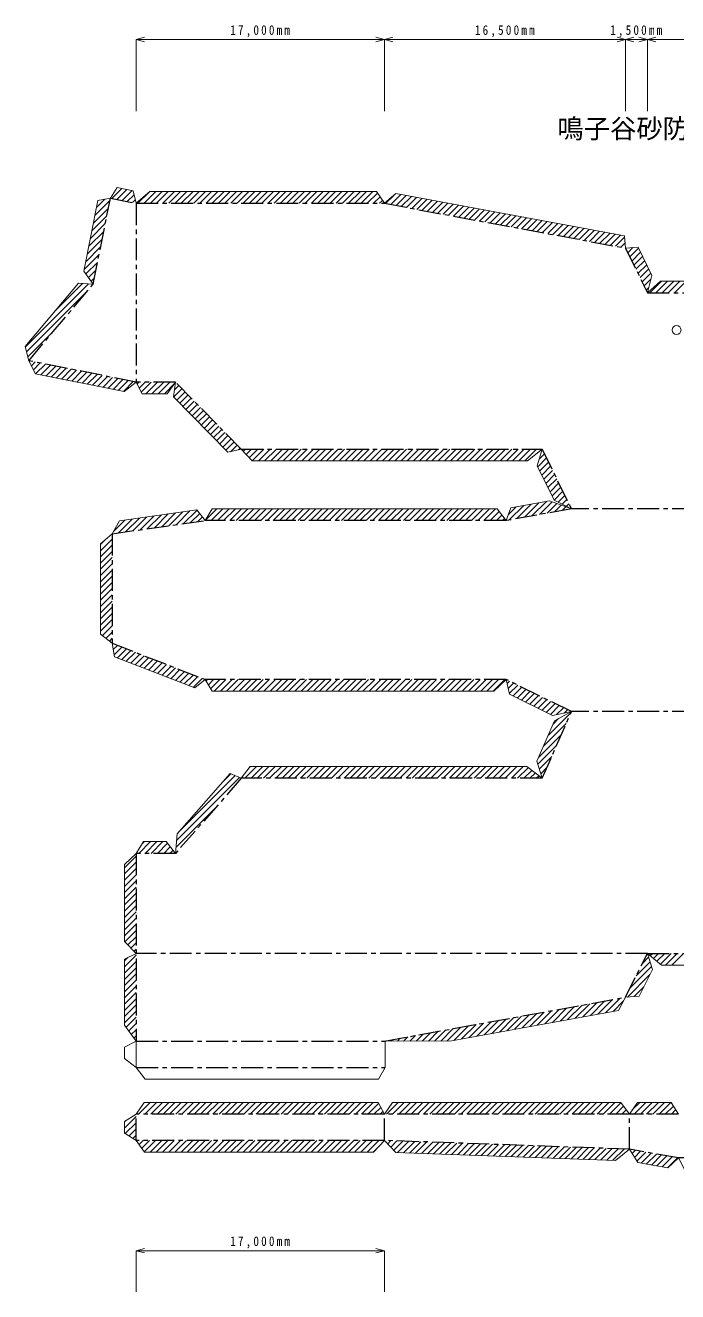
# Model space of a CAD drawing. Units: millimetres at full size, sheet at 1:300. Extents: x -1911260 to 408766, y -45196 to 976532.
# Drawn here: x -50644 to -5986, y 125216 to 211875 of the extents above; entities that cross this region are included whole.
import ezdxf
from ezdxf.enums import TextEntityAlignment as Align

# ---------------------------------------------------------------- set-up
doc = ezdxf.new("R2010")
doc.units = ezdxf.units.MM
doc.header["$LTSCALE"] = 300
doc.linetypes.add('CHAIN1', pattern=[8, 5, -1, 1, -1])
doc.linetypes.add('DASHED1', pattern=[1.8, 1.2, -0.6])
for name, color, linetype in [('0-2_本体補助', 7, 'Continuous'), ('0-4_谷折り', 2, 'CHAIN1'), ('0-7_ハッチ', 7, 'Continuous')]:
    doc.layers.add(name, color=color, linetype=linetype)
for name, color, linetype, lineweight in [('0-3_ハッチ補助', 4, 'Continuous', 5), ('0-5_切り取り', 4, 'Continuous', 5), ('0-A_文字', 2, 'DASHED1', 5)]:
    doc.layers.add(name, color=color, linetype=linetype, lineweight=lineweight)
doc.styles.add('ＭＳ ゴシック', font='')
doc.styles.get('ＭＳ ゴシック').set_extended_font_data('MS Gothic')

msp = doc.modelspace()

# ---------------------------------------------------------------- linework, layer by layer
at = {"layer": '0-3_ハッチ補助'}
for p, q in [((-43058.5, 210903.2), (-42479, 211058.5)), ((-43058.5, 210903.2), (-26058.5, 210903.2)), ((-43058.5, 210903.2), (-42479, 210747.9)), ((-43058.5, 210903.2), (-43058.5, 206000.9)), ((-26058.5, 210903.2), (-26638.1, 211058.5)), ((-26058.5, 210903.2), (-26638.1, 210747.9)), ((-26058.5, 210903.2), (-25479, 211058.5)), ((-26058.5, 210903.2), (-26058.5, 206000.9)), ((-26058.5, 210903.2), (-9558.5, 210903.2)), ((-26058.5, 210903.2), (-25479, 210747.9)), ((-9558.5, 210903.2), (-10138.1, 211058.5)), ((-9558.5, 210903.2), (-10138.1, 210747.9)), ((-9558.5, 210903.2), (-8979, 211058.5)), ((-9558.5, 210903.2), (-9558.5, 206000.9)), ((-9558.5, 210903.2), (-8058.5, 210903.2)), ((-9558.5, 210903.2), (-8979, 210747.9)), ((-8058.5, 210903.2), (-8638.1, 211058.5)), ((-8058.5, 210903.2), (-8638.1, 210747.9)), ((-8058.5, 210903.2), (-7479, 211058.5)), ((-8058.5, 210903.2), (-8058.5, 206000.9)), ((-8058.5, 210903.2), (1941.5, 210903.2)), ((-8058.5, 210903.2), (-7479, 210747.9)), ((-43058.5, 128021.3), (-42479, 128176.6)), ((-43058.5, 128021.3), (-26058.5, 128021.3)), ((-43058.5, 128021.3), (-42479, 127866)), ((-43058.5, 128021.3), (-43058.5, 125215.5)), ((-26058.5, 128021.3), (-26638.1, 128176.6)), ((-26058.5, 128021.3), (-26638.1, 127866)), ((-26058.5, 128021.3), (-26058.5, 125215.5))]:
    msp.add_line(p, q, dxfattribs=at)
at = {"layer": '0-4_谷折り'}
for p, q in [((-35858.5, 182864.9), (-15258.5, 182864.9)), ((-44693.5, 177084.9), (-38330.5, 177984.9)), ((-17730.5, 167109.9), (-38330.5, 167109.9)), ((-15258.5, 160345.9), (-13258.5, 164909.9)), ((-8058.5, 148365.4), (-43058.5, 148365.4)), ((-43058.5, 140565.4), (-26012.4, 140565.4)), ((-26058.5, 137362.4), (-43058.5, 137362.4)), ((-26058.5, 135565.4), (-26058.5, 137362.4)), ((-9288.5, 134965.4), (-9288.5, 137362.4))]:
    msp.add_line(p, q, dxfattribs=at)
msp.add_lwpolyline([(-44823.7, 200047.7), (-43058.5, 199694.9), (-43061.5, 187455.5), (-50411, 188926.9), (-45999.3, 194164)], close=True, dxfattribs=at)
for points in [[(-43058.5, 199694.9), (-26058.5, 199694.9), (-9558.5, 196634.9), (-8058.5, 193574.9)], [(-8058.5, 193574.9), (1941.5, 193574.9), (3441.5, 196634.9), (19941.5, 199694.9)], [(-35858.5, 182864.9), (-40358.5, 187454.9), (-43061.5, 187455.5)], [(20841.5, 187454.9), (14091.5, 182864.9), (9141.5, 182864.9), (7141.5, 178784.9), (-13258.5, 178784.9)], [(-15258.5, 182864.9), (-13258.5, 178784.9), (-17730.5, 177984.9), (-38330.5, 177984.9)], [(-44693.5, 177084.9), (-44693.5, 169584.9), (-38330.5, 167109.9)], [(24675.5, 169584.9), (16563.5, 167109.9), (11613.5, 167109.9), (7141.5, 164909.9), (-13258.5, 164909.9), (-17730.5, 167109.9)], [(-15258.5, 160345.9), (-35858.5, 160345.9), (-40358.5, 155211.4), (-43058.5, 155211.4), (-43058.5, 142365.4), (-26058.5, 142362.4), (-9558.5, 145365.4), (-8058.5, 148365.4), (1941.5, 148365.4), (3441.5, 145365.4)], [(40189.5, 137365.4), (40189.5, 135565.4), (24189.5, 135565.4), (7419.5, 134965.4), (4065.5, 134365.4), (-5934.5, 134365.4), (-9288.5, 134965.4), (-26058.5, 135565.4), (-43058.5, 135565.4), (-43058.5, 137365.4)], [(-5934.5, 137359.6), (-9288.5, 137359.6), (-26058.5, 137359.6)]]:
    msp.add_lwpolyline(points, dxfattribs=at)
at = {"layer": '0-5_切り取り'}
for p, q in [((-45673.4, 199878.1), (-46636.1, 195060.1)), ((-46636.1, 195060.1), (-45999.3, 194164)), ((-46997.8, 194220.4), (-50644.3, 189891.7)), ((-45999.3, 194164), (-46997.8, 194220.4)), ((-50644.3, 189891.7), (-50411, 188926.9)), ((-17730.5, 167109.9), (-17509.8, 166109.8)), ((-17509.8, 166109.8), (-14546.6, 164652.1)), ((-36626.1, 160683.9), (-40251.2, 156547.7)), ((-36626.1, 160683.9), (-35858.5, 160345.9)), ((-40251.2, 156547.7), (-40358.5, 155211.4)), ((-43058.5, 148365.4), (-43858.5, 147980.5)), ((-8058.5, 148365.4), (-7711.5, 147270.7)), ((-43858.5, 147980.5), (-43858.5, 143460.1)), ((-43058.5, 142365.4), (-43858.5, 143460.1)), ((-43058.5, 140565.4), (-43058.5, 142365.4)), ((-26012.4, 142362.4), (-26012.4, 140565.4)), ((-26493.1, 138162.5), (-26060.2, 137365.4)), ((-5934.5, 137359.6), (-6429.5, 138162.4)), ((-43858.5, 136864.1), (-43858.5, 136034.8))]:
    msp.add_line(p, q, dxfattribs=at)
for points in [[(-45673.4, 199878.1), (-44823.7, 200047.7), (-44360.2, 200770.9), (-43256.4, 200550.3), (-43058.5, 199694.9), (-42131.4, 200494.9), (-26603, 200494.9), (-26058.5, 199694.9), (-25277.6, 200363.8), (-9627.5, 197461.4), (-9558.5, 196634.9), (-8696.2, 196693.4), (-7749.6, 194762.3), (-8058.5, 193574.9), (-7162.1, 194374.9), (1229.3, 194374.9)], [(-50411, 188926.9), (-49943.7, 188017.7), (-43888.7, 186807.8), (-43061.5, 187458.3)], [(-40358.5, 187454.9), (-40936.2, 186655.1), (-42648.1, 186655.5), (-43061.5, 187458.3)], [(-40358.5, 187454.9), (-40492.4, 186448.7), (-36772.9, 182654.9)], [(-38330.5, 167109.9), (-39045.8, 166529.8), (-44539.8, 168666.8), (-44693.5, 169584.9), (-45493.5, 170212.6), (-45493.5, 176400.6), (-44693.5, 177084.9), (-44187.3, 177964.5), (-38895.8, 178713), (-38330.5, 177984.9), (-37855.3, 178784.9), (-18343.4, 178784.9), (-17730.5, 177984.9), (-17418.4, 178853.5), (-14766.2, 179328), (-13258.5, 178784.9), (-14443.9, 179385.6), (-15598.3, 181740.4), (-15258.5, 182864.9), (-16264.3, 182064.9), (-35119.4, 182064.9), (-35858.5, 182864.9), (-36772.9, 182654.9)], [(-17730.5, 167109.9), (-18562.4, 166309.9), (-37846.1, 166309.9), (-38330.5, 167109.9)], [(-35858.5, 160345.9), (-35258.5, 161145.9), (-16312.1, 161145.9), (-15258.5, 160345.9), (-15619.7, 161515), (-14407.5, 164281.2), (-13258.5, 164909.9), (-14546.6, 164652.1)], [(-43058.5, 148365.4), (-43858.5, 149176.2), (-43858.5, 154443.2), (-43058.5, 155211.4), (-42547.8, 156011.4), (-41002.6, 156011.4), (-40358.5, 155211.4)], [(-8058.5, 148365.4), (-7087.6, 147565.4), (1049.5, 147565.4), (1941.5, 148365.4), (1675.6, 147108.2), (2545, 145369.5), (3441.5, 145365.4), (3745.7, 144497), (14528.9, 142536.4)], [(-26012.4, 142370.9), (-21590.7, 142362.4), (-10037.8, 144465.1), (-9558.5, 145365.4), (-8631.6, 145430.5), (-7711.5, 147270.7)], [(-43058.5, 142365.4), (-43858.5, 141937.8), (-43858.5, 141173), (-43058.5, 140565.4), (-42433.6, 139765.4), (-26469.4, 139765.4), (-26012.4, 140565.4)], [(-26493.1, 138162.5), (-42505.8, 138165.4), (-43058.5, 137365.4), (-43858.5, 136864.1)], [(-26060.2, 137365.4), (-25519.7, 138162.4), (-9888.7, 138162.4)], [(-6429.5, 138162.4), (-8745.8, 138162.4), (-9288.5, 137362.4), (-9888.7, 138162.4)], [(-43803.6, 136034.8), (-43058.5, 135565.4), (-42479.8, 134765.4), (-26806, 134765.4), (-26058.5, 135565.4), (-25276.4, 134737), (-10246.2, 134199.2), (-9288.5, 134965.4), (-8723.6, 134051.7), (-6664.8, 133683.4), (-5934.5, 134365.4), (-5526.9, 133565.4), (3468.4, 133565.4), (4065.5, 134365.4), (4772.1, 133679.2), (7157, 134105.8), (7419.5, 134965.4), (7992.8, 134185.4), (23797, 134750.9), (24189.5, 135565.4), (24669.7, 134765.4), (39795.7, 134781.2)]]:
    msp.add_lwpolyline(points, dxfattribs=at)
msp.add_circle((-6058.5, 191024.9), 300, dxfattribs=at)
at = {"layer": '0-7_ハッチ'}
for p, q in [((-44723.2, 200027.6), (-44043.2, 200707.5)), ((-44369.6, 199956.9), (-43689.6, 200636.9)), ((-44016, 199886.3), (-43336, 200566.2)), ((-43662.4, 199815.6), (-43194.7, 200283.3)), ((-42934.5, 199694.9), (-42153.6, 200475.8)), ((-42510.2, 199694.9), (-41710.2, 200494.9)), ((-42086, 199694.9), (-41286, 200494.9)), ((-41661.7, 199694.9), (-40861.7, 200494.9)), ((-41237.4, 199694.9), (-40437.4, 200494.9)), ((-40813.2, 199694.9), (-40013.2, 200494.9)), ((-40388.9, 199694.9), (-39588.9, 200494.9)), ((-39964.6, 199694.9), (-39164.6, 200494.9)), ((-39540.4, 199694.9), (-38740.4, 200494.9)), ((-39116.1, 199694.9), (-38316.1, 200494.9)), ((-38691.8, 199694.9), (-37891.8, 200494.9)), ((-38267.6, 199694.9), (-37467.6, 200494.9)), ((-37843.3, 199694.9), (-37043.3, 200494.9)), ((-37419, 199694.9), (-36619, 200494.9)), ((-36994.8, 199694.9), (-36194.8, 200494.9)), ((-36570.5, 199694.9), (-35770.5, 200494.9)), ((-36146.3, 199694.9), (-35346.3, 200494.9)), ((-35722, 199694.9), (-34922, 200494.9)), ((-35297.7, 199694.9), (-34497.7, 200494.9)), ((-34873.5, 199694.9), (-34073.5, 200494.9)), ((-34449.2, 199694.9), (-33649.2, 200494.9)), ((-34024.9, 199694.9), (-33224.9, 200494.9)), ((-33600.7, 199694.9), (-32800.7, 200494.9)), ((-33176.4, 199694.9), (-32376.4, 200494.9)), ((-32752.1, 199694.9), (-31952.1, 200494.9)), ((-32327.9, 199694.9), (-31527.9, 200494.9)), ((-31903.6, 199694.9), (-31103.6, 200494.9)), ((-31479.3, 199694.9), (-30679.3, 200494.9)), ((-31055.1, 199694.9), (-30255.1, 200494.9)), ((-30630.8, 199694.9), (-29830.8, 200494.9)), ((-30206.6, 199694.9), (-29406.6, 200494.9)), ((-29782.3, 199694.9), (-28982.3, 200494.9)), ((-29358, 199694.9), (-28558, 200494.9)), ((-28933.8, 199694.9), (-28133.8, 200494.9)), ((-28509.5, 199694.9), (-27709.5, 200494.9)), ((-28085.2, 199694.9), (-27285.2, 200494.9)), ((-27661, 199694.9), (-26861, 200494.9)), ((-27236.7, 199694.9), (-26535.7, 200396)), ((-25978.7, 199680.1), (-25399.7, 200259.2)), ((-25620.8, 199613.8), (-24934.5, 200300.1)), ((-25262.9, 199547.4), (-24576.6, 200233.8)), ((-45979.2, 198347.2), (-44959.7, 199366.8)), ((-45873.3, 198877.5), (-44853.8, 199897)), ((-45767.3, 199407.7), (-45203.1, 199971.9)), ((-43308.7, 199744.9), (-43114.9, 199938.7)), ((-26812.4, 199694.9), (-26363.9, 200143.5)), ((-26388.2, 199694.9), (-26192, 199891.1)), ((-24905, 199481), (-24218.7, 200167.4)), ((-24547.2, 199414.7), (-23860.8, 200101)), ((-24189.3, 199348.3), (-23502.9, 200034.6)), ((-23831.4, 199281.9), (-23145, 199968.3)), ((-23473.5, 199215.5), (-22787.1, 199901.9)), ((-23115.6, 199149.2), (-22429.2, 199835.5)), ((-22757.7, 199082.8), (-22071.3, 199769.1)), ((-22399.8, 199016.4), (-21713.5, 199702.8)), ((-22041.9, 198950), (-21355.6, 199636.4)), ((-21684, 198883.7), (-20997.7, 199570)), ((-21326.1, 198817.3), (-20639.8, 199503.7)), ((-20968.2, 198750.9), (-20281.9, 199437.3)), ((-20610.3, 198684.6), (-19924, 199370.9)), ((-46085.2, 197817), (-45065.6, 198836.6)), ((-20252.5, 198618.2), (-19566.1, 199304.5)), ((-19894.6, 198551.8), (-19208.2, 199238.2)), ((-19536.7, 198485.4), (-18850.3, 199171.8)), ((-19178.8, 198419.1), (-18492.4, 199105.4)), ((-18820.9, 198352.7), (-18134.5, 199039)), ((-18463, 198286.3), (-17776.6, 198972.7)), ((-18105.1, 198219.9), (-17418.8, 198906.3)), ((-17747.2, 198153.6), (-17060.9, 198839.9)), ((-17389.3, 198087.2), (-16703, 198773.6)), ((-17031.4, 198020.8), (-16345.1, 198707.2)), ((-16673.5, 197954.5), (-15987.2, 198640.8)), ((-16315.7, 197888.1), (-15629.3, 198574.4)), ((-15957.8, 197821.7), (-15271.4, 198508.1)), ((-46297.1, 196756.6), (-45277.5, 197776.2)), ((-46191.1, 197286.8), (-45171.6, 198306.4)), ((-15599.9, 197755.3), (-14913.5, 198441.7)), ((-15242, 197689), (-14555.6, 198375.3)), ((-14884.1, 197622.6), (-14197.7, 198308.9)), ((-14526.2, 197556.2), (-13839.8, 198242.6)), ((-14168.3, 197489.8), (-13481.9, 198176.2)), ((-13810.4, 197423.5), (-13124.1, 198109.8)), ((-13452.5, 197357.1), (-12766.2, 198043.5)), ((-13094.6, 197290.7), (-12408.3, 197977.1)), ((-12736.7, 197224.4), (-12050.4, 197910.7)), ((-12378.8, 197158), (-11692.5, 197844.3)), ((-12021, 197091.6), (-11334.6, 197778)), ((-11663.1, 197025.2), (-10976.7, 197711.6)), ((-11305.2, 196958.9), (-10618.8, 197645.2)), ((-46403, 196226.4), (-45383.5, 197245.9)), ((-10947.3, 196892.5), (-10260.9, 197578.9)), ((-10589.4, 196826.1), (-9903, 197512.5)), ((-10231.5, 196759.8), (-9620, 197371.3)), ((-9873.6, 196693.4), (-9587.3, 196979.7)), ((-46614.9, 195166), (-45595.4, 196185.5)), ((-46509, 195696.2), (-45489.4, 196715.7)), ((-9541.8, 196600.9), (-9504.1, 196638.6)), ((-9402.3, 196316.2), (-9049, 196669.5)), ((-9262.7, 196031.5), (-8664.8, 196629.3)), ((-9123.2, 195746.8), (-8525.3, 196344.6)), ((-8983.6, 195462.1), (-8385.7, 196059.9)), ((-46495, 194861.6), (-45701.3, 195655.3)), ((-46318.8, 194613.6), (-45807.3, 195125.1)), ((-8844, 195177.4), (-8246.2, 195775.2)), ((-8704.5, 194892.7), (-8106.6, 195490.5)), ((-8564.9, 194608), (-7967, 195205.8)), ((-50638.9, 189869.2), (-46325.7, 194182.4)), ((-48525.7, 192406.7), (-46727.3, 194205.1)), ((-46142.6, 194365.5), (-45913.2, 194594.9)), ((-8425.4, 194323.2), (-7827.5, 194921.1)), ((-8285.8, 194038.5), (-7815.6, 194508.8)), ((-7900.9, 193574.9), (-7100.9, 194374.9)), ((-7476.6, 193574.9), (-6676.6, 194374.9)), ((-7052.3, 193574.9), (-6252.3, 194374.9)), ((-6628.1, 193574.9), (-5828.1, 194374.9)), ((-6203.8, 193574.9), (-5403.8, 194374.9)), ((-50556.3, 189527.6), (-46424, 193659.9)), ((-8146.2, 193753.8), (-7964.8, 193935.3)), ((-50473.7, 189185.9), (-48691.8, 190967.8)), ((-50376.2, 188859.1), (-50325.5, 188909.8)), ((-50232.2, 188578.9), (-49971.9, 188839.2)), ((-50088.1, 188298.7), (-49618.3, 188768.5)), ((-49944.1, 188018.4), (-49264.7, 188697.8)), ((-49591, 187947.2), (-48911.1, 188627.2)), ((-49237.4, 187876.6), (-48557.5, 188556.5)), ((-48883.8, 187805.9), (-48203.9, 188485.9)), ((-48530.2, 187735.3), (-47850.3, 188415.2)), ((-48176.6, 187664.6), (-47496.7, 188344.5)), ((-47823, 187593.9), (-47143, 188273.9)), ((-47469.4, 187523.3), (-46789.4, 188203.2)), ((-47115.8, 187452.6), (-46435.8, 188132.6)), ((-46762.2, 187382), (-46082.2, 188061.9)), ((-46408.6, 187311.3), (-45728.6, 187991.3)), ((-46055, 187240.7), (-45375, 187920.6)), ((-45701.4, 187170), (-45021.4, 187849.9)), ((-45347.8, 187099.3), (-44667.8, 187779.3)), ((-44994.1, 187028.7), (-44314.2, 187708.6)), ((-44640.5, 186958), (-43960.6, 187638)), ((-44286.9, 186887.4), (-43607, 187567.3)), ((-43933.3, 186816.7), (-43253.4, 187496.7)), ((-42995.6, 187330.2), (-42867.7, 187458.1)), ((-42851.3, 187050.2), (-42444, 187457.6)), ((-42707.1, 186770.1), (-42020.2, 187457)), ((-42397.6, 186655.4), (-41596.5, 187456.5)), ((-41973.4, 186655.3), (-41172.7, 187456)), ((-41549.2, 186655.2), (-40749, 187455.4)), ((-41125.1, 186655.1), (-40445.1, 187335.1)), ((-40428.7, 186927.2), (-40132, 187223.9)), ((-40363.7, 187416.5), (-40342.1, 187438.1)), ((-40487.7, 186444), (-39922, 187009.7)), ((-40277.7, 186229.7), (-39712, 186795.4)), ((-40067.6, 186015.5), (-39501.9, 186581.2)), ((-39857.6, 185801.3), (-39291.9, 186367)), ((-39647.6, 185587), (-39081.9, 186152.7)), ((-39437.5, 185372.8), (-38871.8, 185938.5)), ((-39227.5, 185158.6), (-38661.8, 185724.3)), ((-39017.5, 184944.3), (-38451.8, 185510)), ((-38807.5, 184730.1), (-38241.7, 185295.8)), ((-38597.4, 184515.9), (-38031.7, 185081.6)), ((-38387.4, 184301.6), (-37821.7, 184867.3)), ((-38177.4, 184087.4), (-37611.6, 184653.1)), ((-37967.3, 183873.2), (-37401.6, 184438.9)), ((-37757.3, 183658.9), (-37191.6, 184224.6)), ((-37547.3, 183444.7), (-36981.5, 184010.4)), ((-37337.2, 183230.5), (-36771.5, 183796.2)), ((-37127.2, 183016.2), (-36561.5, 183581.9)), ((-36917.2, 182802), (-36351.5, 183367.7)), ((-36600.4, 182694.5), (-36141.4, 183153.5)), ((-36049.6, 182821.1), (-35931.4, 182939.3)), ((-35725.5, 182720.9), (-35581.4, 182864.9)), ((-35521.7, 182500.4), (-35157.2, 182864.9)), ((-35318, 182279.9), (-34732.9, 182864.9)), ((-35108.6, 182064.9), (-34308.6, 182864.9)), ((-34684.4, 182064.9), (-33884.4, 182864.9)), ((-34260.1, 182064.9), (-33460.1, 182864.9)), ((-33835.8, 182064.9), (-33035.8, 182864.9)), ((-33411.6, 182064.9), (-32611.6, 182864.9)), ((-32987.3, 182064.9), (-32187.3, 182864.9)), ((-32563.1, 182064.9), (-31763.1, 182864.9)), ((-32138.8, 182064.9), (-31338.8, 182864.9)), ((-31714.5, 182064.9), (-30914.5, 182864.9)), ((-31290.3, 182064.9), (-30490.3, 182864.9)), ((-30866, 182064.9), (-30066, 182864.9)), ((-30441.7, 182064.9), (-29641.7, 182864.9)), ((-30017.5, 182064.9), (-29217.5, 182864.9)), ((-29593.2, 182064.9), (-28793.2, 182864.9)), ((-29168.9, 182064.9), (-28368.9, 182864.9)), ((-28744.7, 182064.9), (-27944.7, 182864.9)), ((-28320.4, 182064.9), (-27520.4, 182864.9)), ((-27896.1, 182064.9), (-27096.1, 182864.9)), ((-27471.9, 182064.9), (-26671.9, 182864.9)), ((-27047.6, 182064.9), (-26247.6, 182864.9)), ((-26623.4, 182064.9), (-25823.4, 182864.9)), ((-26199.1, 182064.9), (-25399.1, 182864.9)), ((-25774.8, 182064.9), (-24974.8, 182864.9)), ((-25350.6, 182064.9), (-24550.6, 182864.9)), ((-24926.3, 182064.9), (-24126.3, 182864.9)), ((-24502, 182064.9), (-23702, 182864.9)), ((-24077.8, 182064.9), (-23277.8, 182864.9)), ((-23653.5, 182064.9), (-22853.5, 182864.9)), ((-23229.2, 182064.9), (-22429.2, 182864.9)), ((-22805, 182064.9), (-22005, 182864.9)), ((-22380.7, 182064.9), (-21580.7, 182864.9)), ((-21956.4, 182064.9), (-21156.4, 182864.9)), ((-21532.2, 182064.9), (-20732.2, 182864.9)), ((-21107.9, 182064.9), (-20307.9, 182864.9)), ((-20683.7, 182064.9), (-19883.7, 182864.9)), ((-20259.4, 182064.9), (-19459.4, 182864.9)), ((-19835.1, 182064.9), (-19035.1, 182864.9)), ((-19410.9, 182064.9), (-18610.9, 182864.9)), ((-18986.6, 182064.9), (-18186.6, 182864.9)), ((-18562.3, 182064.9), (-17762.3, 182864.9)), ((-18138.1, 182064.9), (-17338.1, 182864.9)), ((-17713.8, 182064.9), (-16913.8, 182864.9)), ((-17289.5, 182064.9), (-16489.5, 182864.9)), ((-16865.3, 182064.9), (-16065.3, 182864.9)), ((-16441, 182064.9), (-15641, 182864.9)), ((-15563.5, 181669.6), (-14965.7, 182267.5)), ((-15460.3, 182197.2), (-15105.2, 182552.2)), ((-15276.6, 182805.1), (-15244.8, 182836.9)), ((-15424, 181384.9), (-14826.1, 181982.8)), ((-15284.4, 181100.2), (-14686.6, 181698.1)), ((-15144.9, 180815.5), (-14547, 181413.4)), ((-15005.3, 180530.8), (-14407.4, 181128.7)), ((-14865.7, 180246.1), (-14267.9, 180844)), ((-14726.2, 179961.4), (-14128.3, 180559.3)), ((-14586.6, 179676.7), (-13988.8, 180274.6)), ((-14447.1, 179392), (-13849.2, 179989.9)), ((-14168.7, 179246.1), (-13709.6, 179705.2)), ((-13887.1, 179103.4), (-13570.1, 179420.5)), ((-40812.5, 177633.9), (-39871.4, 178575)), ((-40318.3, 177703.8), (-39377.2, 178644.9)), ((-39824.2, 177773.7), (-38891, 178706.8)), ((-38316.5, 178008.5), (-37540.1, 178784.9)), ((-37915.8, 177984.9), (-37115.8, 178784.9)), ((-37491.6, 177984.9), (-36691.6, 178784.9)), ((-37067.3, 177984.9), (-36267.3, 178784.9)), ((-36643.1, 177984.9), (-35843.1, 178784.9)), ((-36218.8, 177984.9), (-35418.8, 178784.9)), ((-35794.5, 177984.9), (-34994.5, 178784.9)), ((-35370.3, 177984.9), (-34570.3, 178784.9)), ((-34946, 177984.9), (-34146, 178784.9)), ((-34521.7, 177984.9), (-33721.7, 178784.9)), ((-34097.5, 177984.9), (-33297.5, 178784.9)), ((-33673.2, 177984.9), (-32873.2, 178784.9)), ((-33248.9, 177984.9), (-32448.9, 178784.9)), ((-32824.7, 177984.9), (-32024.7, 178784.9)), ((-32400.4, 177984.9), (-31600.4, 178784.9)), ((-31976.1, 177984.9), (-31176.1, 178784.9)), ((-31551.9, 177984.9), (-30751.9, 178784.9)), ((-31127.6, 177984.9), (-30327.6, 178784.9)), ((-30703.4, 177984.9), (-29903.4, 178784.9)), ((-30279.1, 177984.9), (-29479.1, 178784.9)), ((-29854.8, 177984.9), (-29054.8, 178784.9)), ((-29430.6, 177984.9), (-28630.6, 178784.9)), ((-29006.3, 177984.9), (-28206.3, 178784.9)), ((-28582, 177984.9), (-27782, 178784.9)), ((-28157.8, 177984.9), (-27357.8, 178784.9)), ((-27733.5, 177984.9), (-26933.5, 178784.9)), ((-27309.2, 177984.9), (-26509.2, 178784.9)), ((-26885, 177984.9), (-26085, 178784.9)), ((-26460.7, 177984.9), (-25660.7, 178784.9)), ((-26036.4, 177984.9), (-25236.4, 178784.9)), ((-25612.2, 177984.9), (-24812.2, 178784.9)), ((-25187.9, 177984.9), (-24387.9, 178784.9)), ((-24763.7, 177984.9), (-23963.7, 178784.9)), ((-24339.4, 177984.9), (-23539.4, 178784.9)), ((-23915.1, 177984.9), (-23115.1, 178784.9)), ((-23490.9, 177984.9), (-22690.9, 178784.9)), ((-23066.6, 177984.9), (-22266.6, 178784.9)), ((-22642.3, 177984.9), (-21842.3, 178784.9)), ((-22218.1, 177984.9), (-21418.1, 178784.9)), ((-21793.8, 177984.9), (-20993.8, 178784.9)), ((-21369.5, 177984.9), (-20569.5, 178784.9)), ((-20945.3, 177984.9), (-20145.3, 178784.9)), ((-20521, 177984.9), (-19721, 178784.9)), ((-20096.8, 177984.9), (-19296.8, 178784.9)), ((-19672.5, 177984.9), (-18872.5, 178784.9)), ((-19248.2, 177984.9), (-18448.2, 178784.9)), ((-18824, 177984.9), (-18204.8, 178604.1)), ((-17593.1, 178367.2), (-17039, 178921.4)), ((-17512.1, 178024), (-16522.3, 179013.8)), ((-16995.4, 178116.5), (-16005.6, 179106.2)), ((-16478.7, 178208.9), (-15488.9, 179198.7)), ((-15962, 178301.3), (-14972.2, 179291.1)), ((-15445.3, 178393.8), (-14578.6, 179260.4)), ((-14928.6, 178486.2), (-14266.7, 179148.1)), ((-14411.9, 178578.6), (-13954.8, 179035.7)), ((-13895.2, 178671.1), (-13642.9, 178923.4)), ((-13605.5, 178960.8), (-13430.5, 179135.8)), ((-13378.5, 178763.5), (-13331, 178811)), ((-13323.9, 178818.1), (-13290.9, 178851.1)), ((-44609.5, 177231), (-43824.7, 178015.8)), ((-44271.6, 177144.6), (-43330.5, 178085.7)), ((-43777.4, 177214.5), (-42836.4, 178155.6)), ((-43283.3, 177284.4), (-42342.2, 178225.5)), ((-42789.1, 177354.3), (-41848, 178295.4)), ((-42295, 177424.2), (-41353.9, 178365.3)), ((-41800.8, 177494.1), (-40859.7, 178435.2)), ((-41306.6, 177564), (-40365.6, 178505.1)), ((-39330, 177843.6), (-38705.6, 178468)), ((-38835.8, 177913.5), (-38520.2, 178229.2)), ((-38341.7, 177983.4), (-38334.7, 177990.3)), ((-18399.7, 177984.9), (-18020.8, 178363.8)), ((-17975.4, 177984.9), (-17836.8, 178123.6)), ((-45493.5, 175922.7), (-44693.5, 176722.7)), ((-45493.5, 176346.9), (-45122.5, 176718)), ((-45493.5, 175498.4), (-44693.5, 176298.4)), ((-45493.5, 175074.2), (-44693.5, 175874.2)), ((-45493.5, 174649.9), (-44693.5, 175449.9)), ((-45493.5, 174225.6), (-44693.5, 175025.6)), ((-45493.5, 173801.4), (-44693.5, 174601.4)), ((-45493.5, 173377.1), (-44693.5, 174177.1)), ((-45493.5, 172952.8), (-44693.5, 173752.8)), ((-45493.5, 172528.6), (-44693.5, 173328.6)), ((-45493.5, 172104.3), (-44693.5, 172904.3)), ((-45493.5, 171680), (-44693.5, 172480)), ((-45493.5, 171255.8), (-44693.5, 172055.8)), ((-45493.5, 170831.5), (-44693.5, 171631.5)), ((-45493.5, 170407.2), (-44693.5, 171207.2)), ((-45364.9, 170111.6), (-44693.5, 170783)), ((-45127.1, 169925.1), (-44693.5, 170358.7)), ((-44889.4, 169738.6), (-44693.5, 169934.5)), ((-44682.8, 169520.9), (-44639.7, 169564)), ((-44622, 169157.5), (-44334.3, 169445.2)), ((-44561.1, 168794.1), (-44028.8, 169326.4)), ((-44341.4, 168589.6), (-43723.4, 169207.6)), ((-44035.9, 168470.8), (-43417.9, 169088.8)), ((-43730.5, 168352), (-43112.5, 168970)), ((-43425, 168233.1), (-42807, 168851.1)), ((-43119.6, 168114.3), (-42501.6, 168732.3)), ((-42814.1, 167995.5), (-42196.1, 168613.5)), ((-42508.7, 167876.7), (-41890.6, 168494.7)), ((-42203.2, 167757.9), (-41585.2, 168375.9)), ((-41897.7, 167639.1), (-41279.7, 168257.1)), ((-41592.3, 167520.3), (-40974.3, 168138.3)), ((-41286.8, 167401.5), (-40668.8, 168019.5)), ((-40981.4, 167282.7), (-40363.4, 167900.7)), ((-40675.9, 167163.8), (-40057.9, 167781.8)), ((-40370.5, 167045), (-39752.5, 167663)), ((-40065, 166926.2), (-39447, 167544.2)), ((-39759.6, 166807.4), (-39141.6, 167425.4)), ((-39454.1, 166688.6), (-38836.1, 167306.6)), ((-39148.7, 166569.8), (-38530.7, 167187.8)), ((-38275.4, 167018.8), (-38184.2, 167109.9)), ((-38115.4, 166754.6), (-37760, 167109.9)), ((-37955.3, 166490.3), (-37335.7, 167109.9)), ((-37711.4, 166309.9), (-36911.4, 167109.9)), ((-37287.2, 166309.9), (-36487.2, 167109.9)), ((-36862.9, 166309.9), (-36062.9, 167109.9)), ((-36438.7, 166309.9), (-35638.7, 167109.9)), ((-36014.4, 166309.9), (-35214.4, 167109.9)), ((-35590.1, 166309.9), (-34790.1, 167109.9)), ((-35165.9, 166309.9), (-34365.9, 167109.9)), ((-34741.6, 166309.9), (-33941.6, 167109.9)), ((-34317.3, 166309.9), (-33517.3, 167109.9)), ((-33893.1, 166309.9), (-33093.1, 167109.9)), ((-33468.8, 166309.9), (-32668.8, 167109.9)), ((-33044.5, 166309.9), (-32244.5, 167109.9)), ((-32620.3, 166309.9), (-31820.3, 167109.9)), ((-32196, 166309.9), (-31396, 167109.9)), ((-31771.8, 166309.9), (-30971.8, 167109.9)), ((-31347.5, 166309.9), (-30547.5, 167109.9)), ((-30923.2, 166309.9), (-30123.2, 167109.9)), ((-30499, 166309.9), (-29699, 167109.9)), ((-30074.7, 166309.9), (-29274.7, 167109.9)), ((-29650.4, 166309.9), (-28850.4, 167109.9)), ((-29226.2, 166309.9), (-28426.2, 167109.9)), ((-28801.9, 166309.9), (-28001.9, 167109.9)), ((-28377.6, 166309.9), (-27577.6, 167109.9)), ((-27953.4, 166309.9), (-27153.4, 167109.9)), ((-27529.1, 166309.9), (-26729.1, 167109.9)), ((-27104.8, 166309.9), (-26304.8, 167109.9)), ((-26680.6, 166309.9), (-25880.6, 167109.9)), ((-26256.3, 166309.9), (-25456.3, 167109.9)), ((-25832.1, 166309.9), (-25032.1, 167109.9)), ((-25407.8, 166309.9), (-24607.8, 167109.9)), ((-24983.5, 166309.9), (-24183.5, 167109.9)), ((-24559.3, 166309.9), (-23759.3, 167109.9)), ((-24135, 166309.9), (-23335, 167109.9)), ((-23710.7, 166309.9), (-22910.7, 167109.9)), ((-23286.5, 166309.9), (-22486.5, 167109.9)), ((-22862.2, 166309.9), (-22062.2, 167109.9)), ((-22437.9, 166309.9), (-21637.9, 167109.9)), ((-22013.7, 166309.9), (-21213.7, 167109.9)), ((-21589.4, 166309.9), (-20789.4, 167109.9)), ((-21165.2, 166309.9), (-20365.2, 167109.9)), ((-20740.9, 166309.9), (-19940.9, 167109.9)), ((-20316.6, 166309.9), (-19516.6, 167109.9)), ((-19892.4, 166309.9), (-19092.4, 167109.9)), ((-19468.1, 166309.9), (-18668.1, 167109.9)), ((-19043.8, 166309.9), (-18243.8, 167109.9)), ((-18619.6, 166309.9), (-17819.6, 167109.9)), ((-17669.9, 166835.3), (-17505.8, 166999.4)), ((-17593.2, 166487.8), (-17221.5, 166859.5)), ((-17516.5, 166140.2), (-16937.1, 166719.6)), ((-17250.3, 165982.1), (-16652.7, 166579.7)), ((-16966, 165842.2), (-16368.4, 166439.8)), ((-16681.6, 165702.3), (-16084, 166299.9)), ((-16397.2, 165562.5), (-15799.6, 166160)), ((-16112.8, 165422.6), (-15515.3, 166020.1)), ((-15828.5, 165282.7), (-15230.9, 165880.2)), ((-15544.1, 165142.8), (-14946.5, 165740.4)), ((-15259.7, 165002.9), (-14662.2, 165600.5)), ((-14975.4, 164863), (-14377.8, 165460.6)), ((-14834.5, 163306.8), (-13279.8, 164861.5)), ((-14691, 164723.1), (-14093.4, 165320.7)), ((-14285.5, 164704.3), (-13809, 165180.8)), ((-13755, 164810.6), (-13524.7, 165040.9)), ((-15165.5, 162551.6), (-13610.7, 164106.3)), ((-14503.6, 164062), (-14135.5, 164430.1)), ((-15496.4, 161796.4), (-13941.6, 163351.1)), ((-15556.9, 161311.6), (-14272.6, 162595.9)), ((-15456.7, 160987.5), (-14603.5, 161840.7)), ((-40287.4, 156097.3), (-35983.6, 160401)), ((-40180.1, 156628.8), (-36278.2, 160530.7)), ((-37171.1, 160062), (-36572.8, 160660.4)), ((-35614.4, 160345.9), (-34814.4, 161145.9)), ((-35318, 161066.7), (-35238.7, 161145.9)), ((-35190.2, 160345.9), (-34390.2, 161145.9)), ((-34765.9, 160345.9), (-33965.9, 161145.9)), ((-34341.6, 160345.9), (-33541.6, 161145.9)), ((-33917.4, 160345.9), (-33117.4, 161145.9)), ((-33493.1, 160345.9), (-32693.1, 161145.9)), ((-33068.8, 160345.9), (-32268.8, 161145.9)), ((-32644.6, 160345.9), (-31844.6, 161145.9)), ((-32220.3, 160345.9), (-31420.3, 161145.9)), ((-31796.1, 160345.9), (-30996.1, 161145.9)), ((-31371.8, 160345.9), (-30571.8, 161145.9)), ((-30947.5, 160345.9), (-30147.5, 161145.9)), ((-30523.3, 160345.9), (-29723.3, 161145.9)), ((-30099, 160345.9), (-29299, 161145.9)), ((-29674.7, 160345.9), (-28874.7, 161145.9)), ((-29250.5, 160345.9), (-28450.5, 161145.9)), ((-28826.2, 160345.9), (-28026.2, 161145.9)), ((-28401.9, 160345.9), (-27601.9, 161145.9)), ((-27977.7, 160345.9), (-27177.7, 161145.9)), ((-27553.4, 160345.9), (-26753.4, 161145.9)), ((-27129.2, 160345.9), (-26329.2, 161145.9)), ((-26704.9, 160345.9), (-25904.9, 161145.9)), ((-26280.6, 160345.9), (-25480.6, 161145.9)), ((-25856.4, 160345.9), (-25056.4, 161145.9)), ((-25432.1, 160345.9), (-24632.1, 161145.9)), ((-25007.8, 160345.9), (-24207.8, 161145.9)), ((-24583.6, 160345.9), (-23783.6, 161145.9)), ((-24159.3, 160345.9), (-23359.3, 161145.9)), ((-23735, 160345.9), (-22935, 161145.9)), ((-23310.8, 160345.9), (-22510.8, 161145.9)), ((-22886.5, 160345.9), (-22086.5, 161145.9)), ((-22462.2, 160345.9), (-21662.2, 161145.9)), ((-22038, 160345.9), (-21238, 161145.9)), ((-21613.7, 160345.9), (-20813.7, 161145.9)), ((-21189.5, 160345.9), (-20389.5, 161145.9)), ((-20765.2, 160345.9), (-19965.2, 161145.9)), ((-20340.9, 160345.9), (-19540.9, 161145.9)), ((-19916.7, 160345.9), (-19116.7, 161145.9)), ((-19492.4, 160345.9), (-18692.4, 161145.9)), ((-19068.1, 160345.9), (-18268.1, 161145.9)), ((-18643.9, 160345.9), (-17843.9, 161145.9)), ((-18219.6, 160345.9), (-17419.6, 161145.9)), ((-17795.3, 160345.9), (-16995.3, 161145.9)), ((-17371.1, 160345.9), (-16571.1, 161145.9)), ((-16946.8, 160345.9), (-16218.1, 161074.6)), ((-16522.5, 160345.9), (-15977, 160891.5)), ((-16098.3, 160345.9), (-15735.8, 160708.4)), ((-15674, 160345.9), (-15494.7, 160525.3)), ((-15356.6, 160663.4), (-14934.5, 161085.5)), ((-40324.4, 155636), (-37589.8, 158370.5)), ((-42870.3, 155211.4), (-42070.3, 156011.4)), ((-42642, 155864), (-42494.5, 156011.4)), ((-42446, 155211.4), (-41646, 156011.4)), ((-42021.7, 155211.4), (-41221.7, 156011.4)), ((-41597.5, 155211.4), (-40911.1, 155897.8)), ((-41173.2, 155211.4), (-40721.9, 155662.8)), ((-40748.9, 155211.4), (-40532.7, 155427.7)), ((-43858.5, 154223.2), (-43058.5, 155023.2)), ((-43858.5, 153798.9), (-43058.5, 154598.9)), ((-43858.5, 153374.6), (-43058.5, 154174.6)), ((-43858.5, 152950.4), (-43058.5, 153750.4)), ((-43858.5, 152526.1), (-43058.5, 153326.1)), ((-43858.5, 152101.8), (-43058.5, 152901.8)), ((-43858.5, 151677.6), (-43058.5, 152477.6)), ((-43858.5, 151253.3), (-43058.5, 152053.3)), ((-43858.5, 150829), (-43058.5, 151629)), ((-43858.5, 150404.8), (-43058.5, 151204.8)), ((-43858.5, 149980.5), (-43058.5, 150780.5)), ((-43858.5, 149556.3), (-43058.5, 150356.3)), ((-43836.6, 149153.9), (-43058.5, 149932)), ((-43625.9, 148940.4), (-43058.5, 149507.7)), ((-43415.2, 148726.8), (-43058.5, 149083.5)), ((-43858.5, 147434.9), (-43058.5, 148234.9)), ((-43204.4, 148513.3), (-43058.5, 148659.2)), ((-7869.7, 148209.9), (-7714.1, 148365.4)), ((-7637.1, 148018.2), (-7289.8, 148365.4)), ((-7404.5, 147826.5), (-6865.6, 148365.4)), ((-7171.9, 147634.9), (-6441.3, 148365.4)), ((-6817.1, 147565.4), (-6017.1, 148365.4)), ((-6392.8, 147565.4), (-5592.8, 148365.4)), ((-43858.5, 147859.2), (-43624.7, 148093)), ((-43858.5, 147010.7), (-43058.5, 147810.7)), ((-43858.5, 146586.4), (-43058.5, 147386.4)), ((-9251.5, 145979.5), (-7771.4, 147459.6)), ((-8827.2, 146828.1), (-7873.5, 147781.8)), ((-8403, 147676.6), (-7975.6, 148103.9)), ((-43858.5, 146162.1), (-43058.5, 146962.1)), ((-43858.5, 145737.9), (-43058.5, 146537.9)), ((-9432.5, 145374.3), (-7886.9, 146919.9)), ((-43858.5, 145313.6), (-43058.5, 146113.6)), ((-43858.5, 144889.3), (-43058.5, 145689.3)), ((-8976.2, 145406.3), (-8311.2, 146071.3)), ((-43858.5, 144465.1), (-43058.5, 145265.1)), ((-43858.5, 144040.8), (-43058.5, 144840.8)), ((-14039.9, 143736.7), (-13045.9, 144730.8)), ((-13521.3, 143831.1), (-12527.2, 144825.2)), ((-13002.6, 143925.5), (-12008.5, 144919.6)), ((-12483.9, 144019.9), (-11489.9, 145013.9)), ((-11965.3, 144114.3), (-10971.2, 145108.3)), ((-11446.6, 144208.7), (-10452.6, 145202.7)), ((-10928, 144303.1), (-9933.9, 145297.1)), ((-10409.3, 144397.5), (-9692, 145114.8)), ((-43858.5, 143616.6), (-43058.5, 144416.6)), ((-43745.5, 143305.4), (-43058.5, 143992.3)), ((-18707.9, 142887.1), (-17713.8, 143881.2)), ((-18189.2, 142981.5), (-17195.1, 143975.6)), ((-17670.5, 143075.9), (-16676.5, 144070)), ((-17151.9, 143170.3), (-16157.8, 144164.4)), ((-16633.2, 143264.7), (-15639.2, 144258.8)), ((-16114.6, 143359.1), (-15120.5, 144353.2)), ((-15595.9, 143453.5), (-14601.8, 144447.6)), ((-15077.2, 143547.9), (-14083.2, 144542)), ((-14558.6, 143642.3), (-13564.5, 144636.4)), ((-43566.3, 143060.3), (-43058.5, 143568)), ((-43387.2, 142815.1), (-43058.5, 143143.8)), ((-23050.9, 142362.4), (-22381.7, 143031.6)), ((-22626.7, 142362.4), (-21863.1, 143126)), ((-22202.4, 142362.4), (-21344.4, 143220.4)), ((-21778.1, 142362.4), (-20825.8, 143314.8)), ((-21301.2, 142415.2), (-20307.1, 143409.2)), ((-20782.5, 142509.5), (-19788.4, 143503.6)), ((-20263.8, 142603.9), (-19269.8, 143598)), ((-19745.2, 142698.3), (-18751.1, 143692.4)), ((-19226.5, 142792.7), (-18232.5, 143786.8)), ((-43208, 142570), (-43058.5, 142719.5)), ((-26020.8, 142362.4), (-26012.4, 142370.9)), ((-25596.5, 142362.4), (-25493.7, 142465.3)), ((-25172.2, 142362.4), (-24975, 142559.6)), ((-24748, 142362.4), (-24456.4, 142654)), ((-24323.7, 142362.4), (-23937.7, 142748.4)), ((-23899.4, 142362.4), (-23419.1, 142842.8)), ((-23475.2, 142362.4), (-22900.4, 142937.2)), ((-42897.2, 137365.4), (-42097.3, 138165.3)), ((-42472.9, 137365.4), (-41673.1, 138165.2)), ((-42048.6, 137365.4), (-41249, 138165.1)), ((-41624.4, 137365.4), (-40824.8, 138165.1)), ((-41200.1, 137365.4), (-40400.6, 138165)), ((-40775.8, 137365.4), (-39976.4, 138164.9)), ((-40351.6, 137365.4), (-39552.2, 138164.8)), ((-39927.3, 137365.4), (-39128, 138164.8)), ((-39503, 137365.4), (-38703.8, 138164.7)), ((-39078.8, 137365.4), (-38279.6, 138164.6)), ((-38654.5, 137365.4), (-37855.4, 138164.5)), ((-38230.3, 137365.4), (-37431.2, 138164.5)), ((-37806, 137365.4), (-37007.1, 138164.4)), ((-37381.7, 137365.4), (-36582.9, 138164.3)), ((-36957.5, 137365.4), (-36158.7, 138164.2)), ((-36533.2, 137365.4), (-35734.5, 138164.2)), ((-36108.9, 137365.4), (-35310.3, 138164.1)), ((-35684.7, 137365.4), (-34886.1, 138164)), ((-35260.4, 137365.4), (-34461.9, 138163.9)), ((-34836.1, 137365.4), (-34037.7, 138163.9)), ((-34411.9, 137365.4), (-33613.5, 138163.8)), ((-33987.6, 137365.4), (-33189.4, 138163.7)), ((-33563.4, 137365.4), (-32765.2, 138163.6)), ((-33139.1, 137365.4), (-32341, 138163.6)), ((-32714.8, 137365.4), (-31916.8, 138163.5)), ((-32290.6, 137365.4), (-31492.6, 138163.4)), ((-31866.3, 137365.4), (-31068.4, 138163.3)), ((-31442, 137365.4), (-30644.2, 138163.3)), ((-31017.8, 137365.4), (-30220, 138163.2)), ((-30593.5, 137365.4), (-29795.8, 138163.1)), ((-30169.2, 137365.4), (-29371.7, 138163)), ((-29745, 137365.4), (-28947.5, 138163)), ((-29320.7, 137365.4), (-28523.3, 138162.9)), ((-28896.4, 137365.4), (-28099.1, 138162.8)), ((-28472.2, 137365.4), (-27674.9, 138162.7)), ((-28047.9, 137365.4), (-27250.7, 138162.7)), ((-27623.7, 137365.4), (-26826.5, 138162.6)), ((-27199.4, 137365.4), (-26461.2, 138103.7)), ((-26775.1, 137365.4), (-26311.8, 137828.8)), ((-25929.6, 137362.5), (-25129.6, 138162.4)), ((-25505.2, 137362.5), (-24705.3, 138162.4)), ((-25080.9, 137362.6), (-24281.1, 138162.4)), ((-24656.6, 137362.7), (-23856.8, 138162.4)), ((-24232.2, 137362.8), (-23432.5, 138162.4)), ((-23807.9, 137362.9), (-23008.3, 138162.4)), ((-23383.5, 137362.9), (-22584, 138162.4)), ((-22959.2, 137363), (-22159.8, 138162.4)), ((-22534.9, 137363.1), (-21735.5, 138162.4)), ((-22110.5, 137363.2), (-21311.2, 138162.4)), ((-21686.2, 137363.2), (-20887, 138162.4)), ((-21261.8, 137363.3), (-20462.7, 138162.4)), ((-20837.5, 137363.4), (-20038.4, 138162.4)), ((-20413.2, 137363.5), (-19614.2, 138162.4)), ((-19988.8, 137363.5), (-19189.9, 138162.4)), ((-19564.5, 137363.6), (-18765.6, 138162.4)), ((-19140.1, 137363.7), (-18341.4, 138162.4)), ((-18715.8, 137363.8), (-17917.1, 138162.4)), ((-18291.5, 137363.8), (-17492.8, 138162.4)), ((-17867.1, 137363.9), (-17068.6, 138162.4)), ((-17442.8, 137364), (-16644.3, 138162.4)), ((-17018.4, 137364.1), (-16220.1, 138162.4)), ((-16594.1, 137364.1), (-15795.8, 138162.4)), ((-16169.8, 137364.2), (-15371.5, 138162.4)), ((-15745.4, 137364.3), (-14947.3, 138162.4)), ((-15321.1, 137364.4), (-14523, 138162.4)), ((-14896.7, 137364.4), (-14098.7, 138162.4)), ((-14472.4, 137364.5), (-13674.5, 138162.4)), ((-14048.1, 137364.6), (-13250.2, 138162.4)), ((-13623.7, 137364.7), (-12825.9, 138162.4)), ((-13199.4, 137364.7), (-12401.7, 138162.4)), ((-12775, 137364.8), (-11977.4, 138162.4)), ((-12350.7, 137364.9), (-11553.1, 138162.4)), ((-11926.4, 137365), (-11128.9, 138162.4)), ((-11502, 137365.1), (-10704.6, 138162.4)), ((-11077.7, 137365.1), (-10280.4, 138162.4)), ((-10653.3, 137365.2), (-9874.7, 138143.8)), ((-10229, 137365.3), (-9692.9, 137901.4)), ((-9097.2, 137648.5), (-8583.3, 138162.4)), ((-8956.6, 137364.9), (-8159, 138162.4)), ((-8533.1, 137364.1), (-7734.8, 138162.4)), ((-8109.6, 137363.4), (-7310.5, 138162.4)), ((-7686, 137362.7), (-6886.2, 138162.4)), ((-7262.5, 137361.9), (-6462, 138162.4)), ((-6839, 137361.2), (-6283.3, 137916.9)), ((-43858.5, 136404.1), (-43058.5, 137204.1)), ((-43858.5, 136828.3), (-43762.6, 136924.2)), ((-26350.9, 137365.4), (-26162.5, 137553.8)), ((-9804.7, 137365.4), (-9511, 137659)), ((-9380.3, 137365.4), (-9329.2, 137416.6)), ((-6415.5, 137360.4), (-6125, 137650.9)), ((-43803.6, 136034.8), (-43058.5, 136779.8)), ((-43543.3, 135870.8), (-43058.5, 136355.5)), ((-43283, 135706.8), (-43058.5, 135931.3)), ((-43034, 135531.5), (-43000.1, 135565.4)), ((-42855.9, 135285.4), (-42575.8, 135565.4)), ((-42677.9, 135039.2), (-42151.6, 135565.4)), ((-42499.8, 134793), (-41727.3, 135565.4)), ((-42103, 134765.4), (-41303, 135565.4)), ((-41678.8, 134765.4), (-40878.8, 135565.4)), ((-41254.5, 134765.4), (-40454.5, 135565.4)), ((-40830.3, 134765.4), (-40030.3, 135565.4)), ((-40406, 134765.4), (-39606, 135565.4)), ((-39981.7, 134765.4), (-39181.7, 135565.4)), ((-39557.5, 134765.4), (-38757.5, 135565.4)), ((-39133.2, 134765.4), (-38333.2, 135565.4)), ((-38708.9, 134765.4), (-37908.9, 135565.4)), ((-38284.7, 134765.4), (-37484.7, 135565.4)), ((-37860.4, 134765.4), (-37060.4, 135565.4)), ((-37436.1, 134765.4), (-36636.1, 135565.4)), ((-37011.9, 134765.4), (-36211.9, 135565.4)), ((-36587.6, 134765.4), (-35787.6, 135565.4)), ((-36163.4, 134765.4), (-35363.4, 135565.4)), ((-35739.1, 134765.4), (-34939.1, 135565.4)), ((-35314.8, 134765.4), (-34514.8, 135565.4)), ((-34890.6, 134765.4), (-34090.6, 135565.4)), ((-34466.3, 134765.4), (-33666.3, 135565.4)), ((-34042, 134765.4), (-33242, 135565.4)), ((-33617.8, 134765.4), (-32817.8, 135565.4)), ((-33193.5, 134765.4), (-32393.5, 135565.4)), ((-32769.2, 134765.4), (-31969.2, 135565.4)), ((-32345, 134765.4), (-31545, 135565.4)), ((-31920.7, 134765.4), (-31120.7, 135565.4)), ((-31496.4, 134765.4), (-30696.4, 135565.4)), ((-31072.2, 134765.4), (-30272.2, 135565.4)), ((-30647.9, 134765.4), (-29847.9, 135565.4)), ((-30223.7, 134765.4), (-29423.7, 135565.4)), ((-29799.4, 134765.4), (-28999.4, 135565.4)), ((-29375.1, 134765.4), (-28575.1, 135565.4)), ((-28950.9, 134765.4), (-28150.9, 135565.4)), ((-28526.6, 134765.4), (-27726.6, 135565.4)), ((-28102.3, 134765.4), (-27302.3, 135565.4)), ((-27678.1, 134765.4), (-26878.1, 135565.4)), ((-27253.8, 134765.4), (-26453.8, 135565.4)), ((-26044.5, 135550.5), (-26030.5, 135564.4)), ((-25838.4, 135332.3), (-25620.9, 135549.8)), ((-25632.4, 135114.1), (-25211.3, 135535.1)), ((-25426.4, 134895.8), (-24801.7, 135520.5)), ((-25165, 134733), (-24392.1, 135505.8)), ((-24755.4, 134718.3), (-23982.5, 135491.2)), ((-24345.8, 134703.7), (-23572.9, 135476.5)), ((-23936.1, 134689), (-23163.3, 135461.9)), ((-23526.5, 134674.3), (-22753.7, 135447.2)), ((-23116.9, 134659.7), (-22344.1, 135432.6)), ((-22707.3, 134645), (-21934.5, 135417.9)), ((-22297.7, 134630.4), (-21524.8, 135403.2)), ((-21888.1, 134615.7), (-21115.2, 135388.6)), ((-21478.5, 134601.1), (-20705.6, 135373.9)), ((-21068.9, 134586.4), (-20296, 135359.3)), ((-20659.3, 134571.8), (-19886.4, 135344.6)), ((-20249.7, 134557.1), (-19476.8, 135330)), ((-19840.1, 134542.5), (-19067.2, 135315.3)), ((-19430.4, 134527.8), (-18657.6, 135300.7)), ((-19020.8, 134513.1), (-18248, 135286)), ((-18611.2, 134498.5), (-17838.4, 135271.3)), ((-18201.6, 134483.8), (-17428.8, 135256.7)), ((-17792, 134469.2), (-17019.1, 135242)), ((-17382.4, 134454.5), (-16609.5, 135227.4)), ((-16972.8, 134439.9), (-16199.9, 135212.7)), ((-16563.2, 134425.2), (-15790.3, 135198.1)), ((-26829.5, 134765.4), (-26470.8, 135124.2)), ((-16153.6, 134410.6), (-15380.7, 135183.4)), ((-15744, 134395.9), (-14971.1, 135168.8)), ((-15334.4, 134381.2), (-14561.5, 135154.1)), ((-14924.7, 134366.6), (-14151.9, 135139.5)), ((-14515.1, 134351.9), (-13742.3, 135124.8)), ((-14105.5, 134337.3), (-13332.7, 135110.1)), ((-13695.9, 134322.6), (-12923.1, 135095.5)), ((-13286.3, 134308), (-12513.4, 135080.8)), ((-12876.7, 134293.3), (-12103.8, 135066.2)), ((-12467.1, 134278.7), (-11694.2, 135051.5)), ((-12057.5, 134264), (-11284.6, 135036.9)), ((-11647.9, 134249.3), (-10875, 135022.2)), ((-11238.3, 134234.7), (-10465.4, 135007.6)), ((-10828.7, 134220), (-10055.8, 134992.9)), ((-10419, 134205.4), (-9646.2, 134978.2)), ((-9268, 134932.2), (-9242.9, 134957.3)), ((-9105.9, 134670), (-8883, 134892.9)), ((-8943.8, 134407.9), (-8523.1, 134828.5)), ((-8781.7, 134145.7), (-8163.2, 134764.1)), ((-8492.7, 134010.4), (-7803.3, 134699.8)), ((-8132.8, 133946), (-7443.5, 134635.4)), ((-7773, 133881.6), (-7083.6, 134571)), ((-7413.1, 133817.2), (-6723.7, 134506.6)), ((-7053.2, 133752.9), (-6363.8, 134442.2)), ((-6693.3, 133688.5), (-6003.9, 134377.9))]:
    msp.add_line(p, q, dxfattribs=at)

# ---------------------------------------------------------------- texts
at = {"layer": '0-2_本体補助', "char_height": 659.8, "attachment_point": 7, "style": 'ＭＳ ゴシック'}
for s, insert in [('\\T1.39;\\W0.85;17,000mm', (-36621, 211053.2)), ('\\T1.39;\\W0.85;16,500mm', (-19871, 211053.2)), ('\\T1.39;\\W0.85;1,500mm', (-10608.5, 211053.2)), ('\\T1.39;\\W0.85;17,000mm', (-36621, 128171.3))]:
    msp.add_mtext(s, dxfattribs=dict(at, insert=insert))
at = {"layer": '0-A_文字', "color": 4, "style": 'ＭＳ ゴシック'}
msp.add_text('鳴子谷砂防堰堤\u3000１／３００', height=1320, dxfattribs=at).set_placement((-14217.7, 203751.3), align=Align.BOTTOM_LEFT)

doc.saveas('drawing.dxf')
